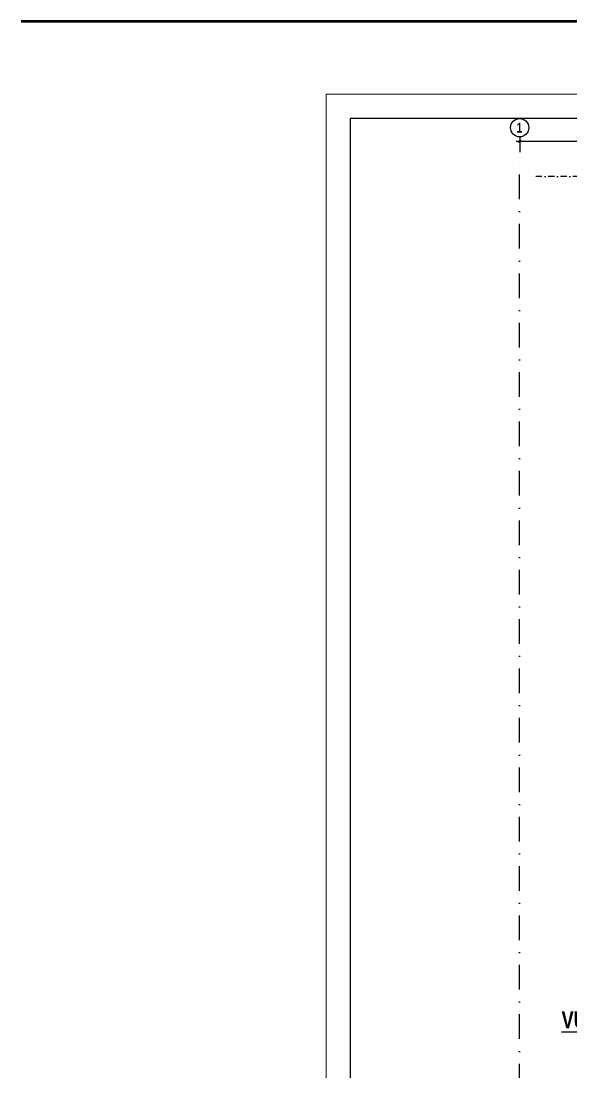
# Model space of a CAD drawing. Header units: millimetres. Extents: x -26249 to 60250, y -21218 to 23336.
# Drawn here: x 11806 to 12942, y 953 to 3119 of the extents above; entities that cross this region are included whole.
import ezdxf
from ezdxf.enums import TextEntityAlignment as Align

# ---------------------------------------------------------------- set-up
doc = ezdxf.new("R2010")
doc.units = ezdxf.units.MM
doc.linetypes.add('TIRETPTX2', pattern=[50.8, 25.4, -12.7, 0, -12.7])
for name, color, linetype in [('01_cote_gen', 4, 'Continuous'), ('01_linteaux', 2, 'Continuous'), ('01_texte', 230, 'Continuous'), ('AA_COTES', 2, 'Continuous')]:
    doc.layers.add(name, color=color, linetype=linetype)
doc.layers.add('01_murs_coup', color=5, linetype='Continuous', lineweight=60)
doc.styles.add('impact', font='impact.ttf')
doc.styles.add('STYLE2', font='ARIALN.TTF')
doc.dimstyles.new('JB50', dxfattribs={"dimscale": 0.1, "dimtxt": 150, "dimasz": 15, "dimexe": 0.1, "dimexo": 0.1, "dimgap": 0.09, "dimtad": 1, "dimdec": 1, "dimdsep": 46, "dimtxsty": 'STYLE2', "dimblk1": 'BOND_G', "dimblk2": 'BOND_D', "dimsah": 1, "dimcen": 1.5, "dimdle": 0.01, "dimse1": 1, "dimse2": 1, "dimclrd": 4, "dimclre": 2, "dimclrt": 6, "dimazin": 2, "dimtfac": 2.333333, "dimtdec": 1, "dimtix": 1, "dimtmove": 2, "dimatfit": 3, "dimldrblk": 'BOND_G', "dimfxl": 1, "dimtolj": 1, "dimtzin": 0, "dimarcsym": 0})

# ---------------------------------------------------------------- blocks, each defined once
blk = doc.blocks.new('BOND_G')
at = {"layer": 'AA_COTES', "color": 0}
for p, q in [((0, -5), (0, 15)), ((5, 0), (-5, 0)), ((1.8, 1.8), (-1.8, -1.8))]:
    blk.add_line(p, q, dxfattribs=at)
blk = doc.blocks.new('BOND_D')
at = {"layer": 'AA_COTES', "color": 0}
for p, q in [((5, 0), (-5, 0)), ((-1.8, -1.8), (1.8, 1.8)), ((0, 5), (0, -15))]:
    blk.add_line(p, q, dxfattribs=at)
blk = doc.blocks.new('*D554')
at = {"layer": '01_cote_gen', "color": 4, "lineweight": -2, "transparency": 16777216}
blk.add_line((12835.6, 2871.9), (13452.6, 2871.9), dxfattribs=at)
at = {"layer": 'Defpoints', "color": 0, "transparency": 16777216}
for p in [(12834.1, 2868.4), (13454.1, 2871.9), (13454.1, 2868.4)]:
    blk.add_point(p, dxfattribs=at)
at = {"layer": '01_cote_gen', "color": 4, "lineweight": -2, "transparency": 16777216, "xscale": 1.5, "yscale": 1.5, "zscale": 1.5, "rotation": 180}
blk.add_blockref('BOND_G', (12834.1, 2871.9), dxfattribs=at)
at = {"layer": '01_cote_gen', "color": 4, "lineweight": -2, "transparency": 16777216, "xscale": 1.5, "yscale": 1.5, "zscale": 1.5}
blk.add_blockref('BOND_D', (13454.1, 2871.9), dxfattribs=at)
at = {"layer": '01_cote_gen', "color": 6, "transparency": 16777216, "insert": (13144.1, 2879.6), "char_height": 15, "attachment_point": 5, "style": 'STYLE2'}
blk.add_mtext('\\A1;620', dxfattribs=at)

msp = doc.modelspace()

# ---------------------------------------------------------------- linework, layer by layer
at = {"layer": '01_linteaux', "linetype": 'TIRETPTX2', "ltscale": 2}
msp.add_line((12834.052, 6.331), (12834.055, 2849.444), dxfattribs=at)
at = {"layer": '01_linteaux', "linetype": 'TIRETPTX2', "ltscale": 0.5}
msp.add_line((14180.625, 2799.168), (12860.338, 2799.168), dxfattribs=at)
at = {"layer": '01_murs_coup'}
msp.add_line((11806.374, 3119.168), (25820.169, 3119.168), dxfattribs=at)
at = {"layer": '01_murs_coup', "linetype": 'Continuous', "lineweight": 5}
for p, q in [((22206.96, 2968.323), (12434.992, 2968.323)), ((12434.992, 2968.323), (12434.992, -1231.677))]:
    msp.add_line(p, q, dxfattribs=at)
at = {"layer": '01_texte'}
for p, q in [((22156.96, 2918.323), (12484.992, 2918.323)), ((12484.992, 2918.323), (12484.992, -1181.677))]:
    msp.add_line(p, q, dxfattribs=at)
msp.add_circle((12834.055, 2899.517), 18.806, dxfattribs=at)

# ---------------------------------------------------------------- texts
at = {"layer": '01_texte', "style": 'impact'}
msp.add_text('%%UVUE EN PLAN COUVERTURE', height=35, dxfattribs=at).set_placement((13183.19, 1034.855), align=Align.BOTTOM_CENTER)
at = {"layer": '01_texte', "insert": (12827.486, 2909.624), "char_height": 20, "attachment_point": 1, "line_spacing_factor": 0.895453, "style": 'impact'}
msp.add_mtext('1', dxfattribs=at)

# ---------------------------------------------------------------- dimensions: what is measured, and where the dimension line sits
at = {"layer": '01_cote_gen'}
dim = msp.add_linear_dim(base=(13454.055, 2871.944), p1=(12834.055, 2868.425), p2=(13454.055, 2868.425), dimstyle='JB50', dxfattribs=at)
dim.commit()
dim.dimension.update_dxf_attribs({"geometry": '*D554', "text_midpoint": (13144.055, 2879.612)})

doc.saveas('drawing.dxf')
